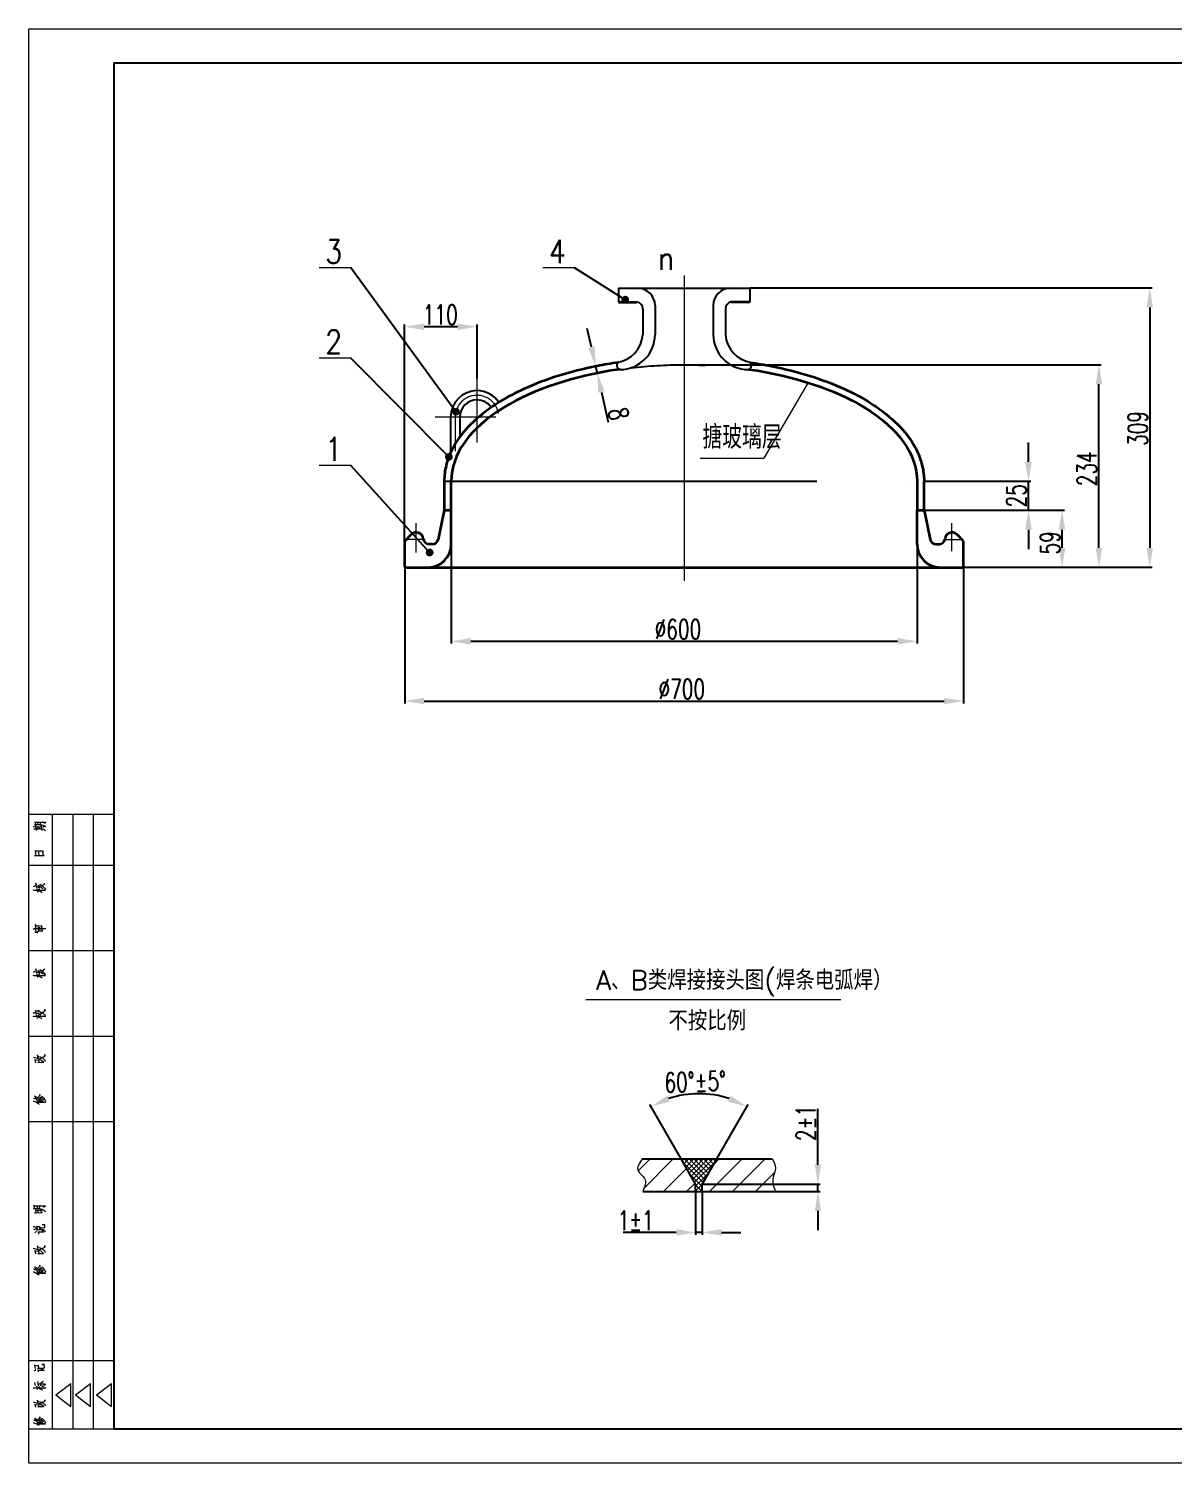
# Model space of a CAD drawing. Extents: x 11707 to 22622, y 3017 to 12806.
# Drawn here: x 11707 to 13182, y 10869 to 12717 of the extents above; entities that cross this region are included whole.
import ezdxf
from ezdxf.enums import TextEntityAlignment as Align

# ---------------------------------------------------------------- set-up
doc = ezdxf.new("R2010")
doc.units = 0
doc.header["$LTSCALE"] = 8
doc.linetypes.add('ACAD_ISO12W100', pattern=[21, 12, -3, 0, -3, 0, -3])
doc.linetypes.add('DASHDOT-S', pattern=[14, 10, -2, 0, -2])
for name, color, linetype, lineweight in [('cdr.dwg1', 4, 'Continuous', 35), ('cdr.dwg2', 2, 'Continuous', 13), ('cdr_dim', 7, 'Continuous', 13), ('cdr_dwg2', 2, 'Continuous', 9), ('cdr_dwg3', 1, 'DASHDOT-S', 13)]:
    doc.layers.add(name, color=color, linetype=linetype, lineweight=lineweight)
doc.layers.add('cdr.dwg4', color=3, linetype='ACAD_ISO12W100')
doc.layers.add('cdr_dwg1', color=4, linetype='Continuous')
doc.styles.add('HZ', font='txt', dxfattribs={"width": 0.5, "bigfont": 'hzfs'})
doc.styles.get("Standard").update_dxf_attribs({"font": 'txt', "width": 0.7, "bigfont": 'hztxt.shx'})
doc.dimstyles.new('ISO-25', dxfattribs={"dimtxt": 2.5, "dimasz": 2.5, "dimexe": 1.25, "dimexo": 0.625, "dimtad": 1, "dimtxsty": 'Standard', "dimcen": 2.5, "dimadec": 0, "dimazin": 0, "dimtfac": 1, "dimtmove": 0, "dimatfit": 3, "dimfxl": 1, "dimarcsym": 0})
doc.dimstyles.new('筒轴直径标注', dxfattribs={"dimtxt": 50, "dimasz": 40, "dimexe": 12.5, "dimexo": 0.625, "dimgap": 6.25, "dimtad": 1, "dimtxsty": 'HZ', "dimcen": 15, "dimadec": 0, "dimazin": 0, "dimtm": 1e-09, "dimtfac": 1, "dimtmove": 0, "dimatfit": 3, "dimfxl": 1, "dimarcsym": 0})
pattern_1 = [(45, (13252.524, 10820.488), (-14.8174, 14.8174), [])]

# ---------------------------------------------------------------- blocks, each defined once
blk = doc.blocks.new('*D340')
at = {"layer": 'cdr_dim', "color": 0, "lineweight": -2}
for p, q in [((12862.3, 12096.8), (13041.6, 12096.8)), ((13038.6, 12048.4), (13038.6, 12071.8)), ((12912, 12023.4), (13041.6, 12023.4))]:
    blk.add_line(p, q, dxfattribs=at)
at = {"layer": 'cdr_dim', "color": 0}
for points in [[(13034.4, 12071.8), (13042.7, 12071.8), (13038.6, 12096.8)], [(13034.4, 12048.4), (13042.7, 12048.4), (13038.6, 12023.4)]]:
    blk.add_solid(points, dxfattribs=at)
at = {"layer": 'Defpoints', "color": 0}
for p in [(12862.1, 12096.8), (13038.6, 12096.8), (12911.8, 12023.4)]:
    blk.add_point(p, dxfattribs=at)
at = {"layer": 'cdr_dim', "color": 0, "insert": (13023.1, 12055), "char_height": 25, "attachment_point": 5, "rotation": 90}
blk.add_mtext('59', dxfattribs=at)
blk = doc.blocks.new('*D451')
at = {"layer": 'cdr_dim', "color": 0, "lineweight": -2}
for p, q in [((12724.1, 11253.9), (12724.1, 11325.9)), ((12575.2, 11228.9), (12727.1, 11228.9)), ((12575.2, 11219.4), (12727.1, 11219.4)), ((12724.1, 11219.4), (12724.1, 11228.9)), ((12724.1, 11194.4), (12724.1, 11169.4))]:
    blk.add_line(p, q, dxfattribs=at)
at = {"layer": 'cdr_dim', "color": 0}
for points in [[(12719.9, 11253.9), (12728.2, 11253.9), (12724.1, 11228.9)], [(12719.9, 11194.4), (12728.2, 11194.4), (12724.1, 11219.4)]]:
    blk.add_solid(points, dxfattribs=at)
at = {"layer": 'Defpoints', "color": 0}
for p in [(12575, 11228.9), (12575, 11219.4), (12724.1, 11219.4)]:
    blk.add_point(p, dxfattribs=at)
at = {"layer": 'cdr_dim', "color": 0, "insert": (12708.6, 11307.6), "char_height": 25, "attachment_point": 5, "rotation": 90}
blk.add_mtext('2%%p1', dxfattribs=at)
blk = doc.blocks.new('*D452')
at = {"layer": 'cdr_dim', "color": 0, "lineweight": -2}
for p, q in [((12566.5, 11219.2), (12566.5, 11163.6)), ((12575, 11219.2), (12575, 11163.6)), ((12541.5, 11166.6), (12473.1, 11166.6)), ((12575, 11166.6), (12566.5, 11166.6)), ((12600, 11166.6), (12625, 11166.6))]:
    blk.add_line(p, q, dxfattribs=at)
at = {"layer": 'cdr_dim', "color": 0}
for points in [[(12541.5, 11170.8), (12541.5, 11162.5), (12566.5, 11166.6)], [(12600, 11170.8), (12600, 11162.5), (12575, 11166.6)]]:
    blk.add_solid(points, dxfattribs=at)
at = {"layer": 'Defpoints', "color": 0}
for p in [(12566.5, 11219.4), (12575, 11219.4), (12575, 11166.6)]:
    blk.add_point(p, dxfattribs=at)
at = {"layer": 'cdr_dim', "color": 0, "insert": (12489.3, 11182.1), "char_height": 25, "attachment_point": 5}
blk.add_mtext('1%%p1', dxfattribs=at)
blk = doc.blocks.new('*D453')
at = {"layer": 'cdr_dim', "color": 0, "lineweight": -2}
for p, q in [((12547.8, 11261.4), (12507.4, 11331.3)), ((12593.8, 11261.4), (12634.1, 11331.3))]:
    blk.add_line(p, q, dxfattribs=at)
blk.add_arc((12570.8, 11221.6), 123.7, 71.595, 108.405, dxfattribs=at)
at = {"layer": 'cdr_dim', "color": 0}
for points in [[(12533.4, 11335.2), (12530, 11342.8), (12508.9, 11328.7)], [(12611.5, 11342.8), (12608.1, 11335.2), (12632.6, 11328.7)]]:
    blk.add_solid(points, dxfattribs=at)
at = {"layer": 'Defpoints', "color": 0}
for p in [(12592.3, 11343.4), (12547.9, 11261.3), (12593.7, 11261.3), (12566.5, 11228.9), (12575, 11228.9)]:
    blk.add_point(p, dxfattribs=at)
at = {"layer": 'cdr_dim', "color": 0, "insert": (12566.1, 11360.8), "char_height": 25, "attachment_point": 5, "rotation": 1.9072}
blk.add_mtext('60%%d%%p5%%d', dxfattribs=at)
blk = doc.blocks.new('tuqa')
at = {"color": 4, "linetype": 'Continuous'}
for p, q in [((-25, 180), (0, 180)), ((-18, 0), (-18, 180)), ((0, 165), (-24.85, 165)), ((0, 140), (-24.85, 140)), ((0, 115), (-24.85, 115)), ((0, 90), (-24.85, 90)), ((0, 20), (-24.85, 20)), ((0, 0), (-25, 0))]:
    blk.add_line(p, q, dxfattribs=at)
at = {"color": 7, "linetype": 'Continuous'}
for p, q in [((-12, 0), (-12, 180)), ((-6, 0), (-6, 180))]:
    blk.add_line(p, q, dxfattribs=at)
at = {"color": 1, "linetype": 'Continuous'}
for p, q in [((-17.08, 10), (-12.71, 13.35)), ((-12.71, 6.65), (-12.71, 13.35)), ((-11.26, 10), (-6.89, 13.35)), ((-6.89, 6.65), (-6.89, 13.35)), ((-5.11, 10), (-0.75, 13.35)), ((-0.75, 6.65), (-0.75, 13.35)), ((-17.08, 10), (-12.71, 6.65)), ((-11.26, 10), (-6.89, 6.65)), ((-5.11, 10), (-0.75, 6.65))]:
    blk.add_line(p, q, dxfattribs=at)
at = {"color": 7, "linetype": 'Continuous'}
for points in [[(-23.7, 176.39), (-23.53, 176.44), (-23.53, 176.44), (-21.25, 176.36)], [(-23.3, 176.96), (-22.98, 177.03), (-22.98, 177.03), (-22.33, 177.03), (-22.33, 177.03), (-21.63, 177.01), (-21.63, 177.01), (-21.2, 176.96), (-21.2, 176.96), (-20.73, 176.83), (-20.73, 176.83), (-20.44, 176.69), (-20.44, 176.69), (-20, 176.41)], [(-22.95, 177.03), (-23.09, 177.78), (-23.09, 177.78), (-23.18, 177.7), (-23.18, 177.7), (-22.27, 177.7), (-22.27, 177.7), (-22.22, 177.7), (-22.22, 177.7), (-20.9, 177.73), (-20.9, 177.73), (-20.41, 177.7), (-20.41, 177.7), (-20.12, 177.68), (-20.12, 177.68), (-20.03, 177.65), (-20.03, 177.65), (-20.41, 177.28), (-20.41, 177.28), (-20.15, 177.63)], [(-22.74, 175.3), (-22.92, 176.76)], [(-22.22, 177.06), (-22.3, 177.48)], [(-21.46, 177.01), (-21.46, 177.06), (-21.46, 177.06), (-21.55, 177.45)], [(-21.08, 175.22), (-21.31, 176.76), (-21.31, 176.76), (-21.34, 176.69), (-21.34, 176.69), (-21.25, 176.59)], [(-20.99, 176.19), (-20.64, 176.46), (-20.64, 176.46), (-20.5, 176.46), (-20.5, 176.46), (-20.76, 176.36)], [(-23.53, 175.69), (-23.35, 175.74), (-23.35, 175.74), (-21.17, 175.74)], [(-22.25, 175.77), (-22.33, 176.21)], [(-21.75, 175.79), (-21.84, 176.19)], [(-20.9, 175.79), (-20.76, 175.77), (-20.76, 175.77), (-20.47, 175.57), (-20.47, 175.57), (-20.26, 175.4), (-20.26, 175.4), (-20.12, 175.22)], [(-23.27, 167.87), (-22.98, 167.92), (-22.98, 167.92), (-22.33, 167.94), (-22.33, 167.94), (-21.66, 167.97), (-21.66, 167.97), (-21.57, 167.97), (-21.57, 167.97), (-21.11, 167.97), (-21.11, 167.97), (-20.5, 167.97), (-20.5, 167.97), (-20.7, 167.97), (-20.7, 167.97), (-20.88, 168.93), (-20.88, 168.93), (-20.67, 169.13), (-20.67, 169.13), (-20.93, 169.18), (-20.93, 169.18), (-21.28, 169.18), (-21.28, 169.18), (-21.95, 169.21), (-21.95, 169.21), (-22.65, 169.23), (-22.65, 169.23), (-23.24, 169.23), (-23.24, 169.23), (-23.15, 169.26), (-23.15, 169.26), (-22.95, 167.94)], [(-21.9, 167.97), (-22.07, 168.93), (-22.07, 168.93), (-22.1, 168.83), (-22.1, 168.83), (-21.98, 168.61)], [(-22.65, 158.41), (-22.89, 159.8), (-22.89, 159.8), (-22.92, 159.7), (-22.92, 159.7), (-22.83, 159.5)], [(-20.99, 159.03), (-20.5, 159.53), (-20.5, 159.53), (-20.26, 159.63), (-20.26, 159.63), (-20.55, 159.48)], [(-23.65, 157.77), (-23.5, 157.87), (-23.5, 157.87), (-23.53, 157.84), (-23.53, 157.84), (-20.09, 157.84), (-20.09, 157.84), (-20.35, 157.82), (-20.35, 157.82), (-20.64, 157.84)], [(-23.59, 158.83), (-23.3, 159.01), (-23.3, 159.01), (-23.18, 159.03), (-23.18, 159.03), (-23.09, 159.01)], [(-22.68, 158.91), (-22.51, 158.88), (-22.51, 158.88), (-21.81, 158.46), (-21.81, 158.46), (-21.78, 158.41), (-21.78, 158.41), (-21.98, 159.18)], [(-22.62, 158.21), (-22.45, 157.25)], [(-22.42, 157.87), (-21.95, 157.64), (-21.95, 157.64), (-21.6, 157.47), (-21.6, 157.47), (-21.34, 157.32), (-21.34, 157.32), (-21.08, 157.12)], [(-22.36, 159.33), (-22.22, 159.3), (-22.22, 159.3), (-21.78, 159.01), (-21.78, 159.01), (-21.75, 158.98), (-21.75, 158.98), (-21.46, 158.76), (-21.46, 158.76), (-21.17, 158.51), (-21.17, 158.51), (-20.9, 158.24)], [(-22.22, 157.87), (-21.87, 158.19)], [(-21.78, 159.5), (-21.57, 159.43), (-21.57, 159.43), (-21.11, 159.13), (-21.11, 159.13), (-20.82, 158.83), (-20.82, 158.83), (-20.5, 158.51), (-20.5, 158.51), (-20.26, 158.24), (-20.26, 158.24), (-20.09, 158.02)], [(-22.86, 145.52), (-23.03, 147.75), (-23.03, 147.75), (-23.12, 147.7), (-23.12, 147.7), (-22.65, 147.4)], [(-21.2, 147.11), (-21.05, 147.21), (-21.05, 147.21), (-22.45, 147.36), (-22.45, 147.36), (-22.33, 147.4), (-22.33, 147.4), (-22.13, 145.84)], [(-22.39, 145.74), (-22.13, 145.79), (-22.13, 145.79), (-20.85, 145.89), (-20.85, 145.89), (-21.08, 145.87), (-21.08, 145.87), (-21.2, 147.11), (-21.2, 147.11), (-21.23, 146.96), (-21.23, 146.96), (-21.17, 146.69)], [(-23.68, 146.41), (-23.38, 146.56), (-23.38, 146.56), (-23.18, 146.61)], [(-23.18, 145.52), (-22.92, 145.52), (-22.92, 145.52), (-22.71, 145.47), (-22.71, 145.47), (-22.51, 145.42), (-22.51, 145.42), (-22.36, 145.37)], [(-22.77, 146.51), (-22.71, 146.56), (-22.71, 146.56), (-20.06, 146.54), (-20.06, 146.54), (-20.32, 146.49), (-20.32, 146.49), (-20.64, 146.54)], [(-21.66, 146.09), (-21.78, 146.98)], [(-22.65, 133.41), (-22.89, 134.8), (-22.89, 134.8), (-22.92, 134.7), (-22.92, 134.7), (-22.83, 134.5)], [(-21.78, 134.5), (-21.57, 134.43), (-21.57, 134.43), (-21.11, 134.13), (-21.11, 134.13), (-20.82, 133.83), (-20.82, 133.83), (-20.5, 133.51), (-20.5, 133.51), (-20.26, 133.24), (-20.26, 133.24), (-20.09, 133.02)], [(-20.99, 134.03), (-20.5, 134.53), (-20.5, 134.53), (-20.26, 134.63), (-20.26, 134.63), (-20.55, 134.48)], [(-23.65, 132.77), (-23.5, 132.87), (-23.5, 132.87), (-23.53, 132.84), (-23.53, 132.84), (-20.09, 132.84), (-20.09, 132.84), (-20.35, 132.82), (-20.35, 132.82), (-20.64, 132.84)], [(-23.59, 133.83), (-23.3, 134.01), (-23.3, 134.01), (-23.18, 134.03), (-23.18, 134.03), (-23.09, 134.01)], [(-22.68, 133.91), (-22.51, 133.88), (-22.51, 133.88), (-21.81, 133.46), (-21.81, 133.46), (-21.78, 133.41), (-21.78, 133.41), (-21.98, 134.18)], [(-22.62, 133.21), (-22.45, 132.25)], [(-22.42, 132.87), (-21.95, 132.64), (-21.95, 132.64), (-21.6, 132.47), (-21.6, 132.47), (-21.34, 132.32), (-21.34, 132.32), (-21.08, 132.12)], [(-22.36, 134.33), (-22.22, 134.3), (-22.22, 134.3), (-21.78, 134.01), (-21.78, 134.01), (-21.75, 133.98), (-21.75, 133.98), (-21.46, 133.76), (-21.46, 133.76), (-21.17, 133.51), (-21.17, 133.51), (-20.9, 133.24)], [(-22.22, 132.87), (-21.87, 133.19)], [(-23.65, 121.81), (-23.38, 121.96), (-23.38, 121.96), (-23.21, 122.01), (-23.21, 122.01), (-23.03, 122.01)], [(-22.71, 121.44), (-22.92, 122.7), (-22.92, 122.7), (-22.95, 122.6), (-22.95, 122.6), (-22.89, 122.48)], [(-22.51, 122.23), (-22.19, 122.53), (-22.19, 122.53), (-22.04, 122.6), (-22.04, 122.6), (-21.87, 122.7)], [(-22.07, 122.21), (-21.84, 122.23), (-21.84, 122.23), (-21.43, 122.08), (-21.43, 122.08), (-21.11, 121.93), (-21.11, 121.93), (-20.85, 121.76), (-20.85, 121.76), (-20.64, 121.61), (-20.64, 121.61), (-20.44, 121.46), (-20.44, 121.46), (-20.26, 121.29), (-20.26, 121.29), (-20.09, 121.07)], [(-21.66, 121.54), (-21.6, 121.61), (-21.6, 121.61), (-20.26, 122.48), (-20.26, 122.48), (-20.23, 122.95), (-20.23, 122.95), (-20.32, 122.5), (-20.32, 122.5), (-20.44, 122.38)], [(-23.65, 120.79), (-23.47, 120.92), (-23.47, 120.92), (-23.53, 120.87), (-23.53, 120.87), (-20.09, 120.87), (-20.09, 120.87), (-20.29, 120.82), (-20.29, 120.82), (-20.58, 120.87)], [(-22.68, 121.21), (-22.48, 120.27)], [(-22.51, 121.76), (-22.27, 121.74), (-22.27, 121.74), (-21.87, 121.49), (-21.87, 121.49), (-21.57, 121.31), (-21.57, 121.31), (-21.46, 121.21)], [(-22.48, 120.87), (-22.07, 120.72), (-22.07, 120.72), (-21.72, 120.55), (-21.72, 120.55), (-21.4, 120.37), (-21.4, 120.37), (-21.11, 120.17)], [(-22.33, 120.89), (-21.95, 121.24)], [(-22.25, 108.49), (-22.42, 109.6), (-22.42, 109.6), (-22.45, 109.48), (-22.45, 109.48), (-22.39, 109.28)], [(-21.87, 108.36), (-21.84, 108.44), (-21.84, 108.44), (-20.26, 109.21), (-20.26, 109.21), (-20.23, 109.68), (-20.23, 109.68), (-20.32, 109.23), (-20.32, 109.23), (-20.5, 109.11)], [(-23.62, 108.88), (-23.27, 108.83), (-23.27, 108.83), (-22.8, 108.68), (-22.8, 108.68), (-22.3, 108.49), (-22.3, 108.49), (-21.98, 108.34), (-21.98, 108.34), (-21.75, 108.24), (-21.75, 108.24), (-21.55, 108.14)], [(-22.95, 107.25), (-23.09, 108.24), (-23.09, 108.24), (-23.18, 108.14), (-23.18, 108.14), (-22.16, 108.02), (-22.16, 108.02), (-22.16, 108.14), (-22.16, 108.14), (-22.04, 107.4), (-22.04, 107.4), (-22.3, 107.35), (-22.3, 107.35), (-21.98, 107.4), (-21.98, 107.4), (-20.67, 107.37)], [(-22.3, 109.11), (-22.13, 109.11), (-22.13, 109.11), (-21.66, 109.01), (-21.66, 109.01), (-21.4, 108.91), (-21.4, 108.91), (-21.17, 108.81), (-21.17, 108.81), (-20.96, 108.68), (-20.96, 108.68), (-20.76, 108.54), (-20.76, 108.54), (-20.55, 108.36), (-20.55, 108.36), (-20.41, 108.16), (-20.41, 108.16), (-20.26, 107.97), (-20.26, 107.97), (-20.2, 107.82), (-20.2, 107.82), (-20.15, 107.67)], [(-20.55, 107.3), (-21.34, 108.07)], [(-23.62, 96.93), (-23.18, 96.76), (-23.18, 96.76), (-22.83, 96.61), (-22.83, 96.61), (-22.57, 96.44), (-22.57, 96.44), (-22.51, 96.41), (-22.51, 96.41), (-22.3, 96.29)], [(-23.06, 96.71), (-23.03, 96.81), (-23.03, 96.81), (-23.15, 97.55), (-23.15, 97.55), (-23.21, 97.5), (-23.21, 97.5), (-22.8, 97.26), (-22.8, 97.26), (-22.45, 97.03), (-22.45, 97.03), (-22.22, 96.83), (-22.22, 96.83), (-22.01, 96.61), (-22.01, 96.61), (-21.81, 96.39), (-21.81, 96.39), (-21.69, 96.24)], [(-22.77, 96.61), (-22.74, 96.71), (-22.74, 96.71), (-21.69, 97.68), (-21.69, 97.68), (-21.72, 98), (-21.72, 98), (-21.72, 97.68), (-21.72, 97.68), (-21.84, 97.55)], [(-21.98, 97.03), (-21.9, 97.01), (-21.9, 97.01), (-21.87, 96.98), (-21.87, 96.98), (-21.63, 96.74), (-21.63, 96.74), (-21.43, 96.54), (-21.43, 96.54), (-21.28, 96.36)], [(-21.63, 97.23), (-21.52, 97.18), (-21.52, 97.18), (-21.46, 97.16), (-21.46, 97.16), (-21.17, 96.88), (-21.17, 96.88), (-21.14, 96.83), (-21.14, 96.83), (-20.99, 96.69), (-20.99, 96.69), (-20.85, 96.49), (-20.85, 96.49), (-20.7, 96.29)], [(-21.28, 97.45), (-21.08, 97.38), (-21.08, 97.38), (-20.79, 97.11), (-20.79, 97.11), (-20.55, 96.86), (-20.55, 96.86), (-20.41, 96.61), (-20.41, 96.61), (-20.23, 96.36), (-20.23, 96.36), (-20.12, 96.14), (-20.12, 96.14), (-20.06, 95.97)], [(-23.68, 96.04), (-23.5, 96.02), (-23.5, 96.02), (-23.03, 95.79), (-23.03, 95.79), (-22.98, 95.79), (-22.98, 95.79), (-22.62, 95.59), (-22.62, 95.59), (-22.33, 95.42), (-22.33, 95.42), (-22.1, 95.25), (-22.1, 95.25), (-21.9, 95.1)], [(-22.68, 95.69), (-20.12, 95.69), (-20.12, 95.69), (-20.35, 95.64), (-20.35, 95.64), (-20.79, 95.69)], [(-22.6, 96.07), (-20.9, 96.07), (-20.9, 96.07), (-21.11, 96.04), (-21.11, 96.04), (-21.25, 96.07)], [(-23.59, 64.51), (-23.27, 64.59), (-23.27, 64.59), (-22.6, 64.59), (-22.6, 64.59), (-22.04, 64.56), (-22.04, 64.56), (-21.6, 64.49), (-21.6, 64.49), (-21.2, 64.36), (-21.2, 64.36), (-20.76, 64.16), (-20.76, 64.16), (-20.44, 63.97), (-20.44, 63.97), (-20.2, 63.74), (-20.2, 63.74), (-20.15, 63.67)], [(-23.27, 64.61), (-23.3, 64.63), (-23.3, 64.63), (-23.38, 65.55), (-23.38, 65.55), (-23.5, 65.4), (-23.5, 65.4), (-23.3, 65.4), (-23.3, 65.4), (-21.14, 65.38), (-21.14, 65.38), (-20.73, 65.38), (-20.73, 65.38), (-20.44, 65.38), (-20.44, 65.38), (-20.12, 65.33), (-20.12, 65.33), (-20.64, 64.91)], [(-23.27, 63.3), (-22.95, 63.37), (-22.95, 63.37), (-21.02, 63.4), (-21.02, 63.4), (-21.25, 63.35), (-21.25, 63.35), (-21.28, 63.4), (-21.28, 63.4), (-21.37, 63.82), (-21.37, 63.82), (-21.11, 63.97), (-21.11, 63.97), (-21.23, 63.99), (-21.23, 63.99), (-22.19, 64.02), (-22.19, 64.02), (-23.15, 64.02), (-23.15, 64.02), (-23.03, 64.06), (-23.03, 64.06), (-23, 63.97), (-23, 63.97), (-22.95, 63.4)], [(-22.42, 64.61), (-22.42, 64.66), (-22.42, 64.66), (-22.54, 65.21), (-22.54, 65.21), (-22.57, 65.13), (-22.57, 65.13), (-22.54, 65.06)], [(-22.16, 63.42), (-22.25, 63.79), (-22.25, 63.79), (-22.25, 63.77)], [(-21.69, 64.56), (-21.72, 64.61), (-21.72, 64.61), (-21.81, 65.18), (-21.81, 65.18), (-21.84, 65.08), (-21.84, 65.08), (-21.75, 64.98)], [(-23.65, 59.28), (-23.47, 59.3), (-23.47, 59.3), (-22.57, 58.98)], [(-22.68, 58.34), (-22.51, 58.39), (-22.51, 58.39), (-21.57, 58.41), (-21.57, 58.41), (-21.75, 58.36), (-21.75, 58.36), (-21.87, 59.33), (-21.87, 59.33), (-21.87, 59.26), (-21.87, 59.26), (-22.68, 59.33), (-22.68, 59.33), (-22.65, 59.38), (-22.65, 59.38), (-22.51, 58.41)], [(-21.72, 58.98), (-21.52, 59.01), (-21.52, 59.01), (-20.64, 58.98), (-20.64, 58.98), (-20.41, 59.01), (-20.41, 59.01), (-20.29, 59.08), (-20.29, 59.08), (-20.26, 59.18), (-20.26, 59.18), (-20.26, 59.85), (-20.26, 59.85), (-21.08, 59.8)], [(-23.44, 58.36), (-23.38, 58.41), (-23.38, 58.41), (-23.03, 58.66), (-23.03, 58.66), (-22.8, 58.68)], [(-23.24, 57.45), (-22.95, 57.77), (-22.95, 57.77), (-22.8, 57.84), (-22.8, 57.84), (-22.98, 57.74)], [(-22.04, 57.1), (-22.01, 57.2), (-22.01, 57.2), (-22.16, 57.87), (-22.16, 57.87), (-22.22, 57.77), (-22.22, 57.77), (-20.47, 57.74), (-20.47, 57.74), (-20.47, 57.72), (-20.47, 57.72), (-21.28, 58.29)], [(-21.69, 58.66), (-21.43, 58.64), (-21.43, 58.64), (-21.08, 58.56), (-21.08, 58.56), (-20.7, 58.39), (-20.7, 58.39), (-20.5, 58.24), (-20.5, 58.24), (-20.23, 58.02), (-20.23, 58.02), (-20.06, 57.82)], [(-23.62, 52.93), (-23.27, 52.88), (-23.27, 52.88), (-22.8, 52.73), (-22.8, 52.73), (-22.3, 52.54), (-22.3, 52.54), (-21.98, 52.39), (-21.98, 52.39), (-21.75, 52.29), (-21.75, 52.29), (-21.55, 52.19)], [(-22.95, 51.3), (-23.09, 52.29), (-23.09, 52.29), (-23.18, 52.19), (-23.18, 52.19), (-22.16, 52.07), (-22.16, 52.07), (-22.16, 52.19), (-22.16, 52.19), (-22.04, 51.45), (-22.04, 51.45), (-22.3, 51.4), (-22.3, 51.4), (-21.98, 51.45), (-21.98, 51.45), (-20.67, 51.42)], [(-22.25, 52.54), (-22.42, 53.65), (-22.42, 53.65), (-22.45, 53.53), (-22.45, 53.53), (-22.39, 53.33)], [(-22.3, 53.16), (-22.13, 53.16), (-22.13, 53.16), (-21.66, 53.06), (-21.66, 53.06), (-21.4, 52.96), (-21.4, 52.96), (-21.17, 52.86), (-21.17, 52.86), (-20.96, 52.73), (-20.96, 52.73), (-20.76, 52.59), (-20.76, 52.59), (-20.55, 52.41), (-20.55, 52.41), (-20.41, 52.21), (-20.41, 52.21), (-20.26, 52.02), (-20.26, 52.02), (-20.2, 51.87), (-20.2, 51.87), (-20.15, 51.72)], [(-21.87, 52.41), (-21.84, 52.49), (-21.84, 52.49), (-20.26, 53.26), (-20.26, 53.26), (-20.23, 53.73), (-20.23, 53.73), (-20.32, 53.28), (-20.32, 53.28), (-20.5, 53.16)], [(-20.55, 51.35), (-21.34, 52.12)], [(-23.62, 46.93), (-23.18, 46.76), (-23.18, 46.76), (-22.83, 46.61), (-22.83, 46.61), (-22.57, 46.44), (-22.57, 46.44), (-22.51, 46.41), (-22.51, 46.41), (-22.3, 46.29)], [(-23.06, 46.71), (-23.03, 46.81), (-23.03, 46.81), (-23.15, 47.55), (-23.15, 47.55), (-23.21, 47.5), (-23.21, 47.5), (-22.8, 47.26), (-22.8, 47.26), (-22.45, 47.03), (-22.45, 47.03), (-22.22, 46.83), (-22.22, 46.83), (-22.01, 46.61), (-22.01, 46.61), (-21.81, 46.39), (-21.81, 46.39), (-21.69, 46.24)], [(-22.77, 46.61), (-22.74, 46.71), (-22.74, 46.71), (-21.69, 47.68), (-21.69, 47.68), (-21.72, 48), (-21.72, 48), (-21.72, 47.68), (-21.72, 47.68), (-21.84, 47.55)], [(-21.98, 47.03), (-21.9, 47.01), (-21.9, 47.01), (-21.87, 46.98), (-21.87, 46.98), (-21.63, 46.74), (-21.63, 46.74), (-21.43, 46.54), (-21.43, 46.54), (-21.28, 46.36)], [(-21.63, 47.23), (-21.52, 47.18), (-21.52, 47.18), (-21.46, 47.16), (-21.46, 47.16), (-21.17, 46.88), (-21.17, 46.88), (-21.14, 46.83), (-21.14, 46.83), (-20.99, 46.69), (-20.99, 46.69), (-20.85, 46.49), (-20.85, 46.49), (-20.7, 46.29)], [(-21.28, 47.45), (-21.08, 47.38), (-21.08, 47.38), (-20.79, 47.11), (-20.79, 47.11), (-20.55, 46.86), (-20.55, 46.86), (-20.41, 46.61), (-20.41, 46.61), (-20.23, 46.36), (-20.23, 46.36), (-20.12, 46.14), (-20.12, 46.14), (-20.06, 45.97)], [(-23.68, 46.04), (-23.5, 46.02), (-23.5, 46.02), (-23.03, 45.79), (-23.03, 45.79), (-22.98, 45.79), (-22.98, 45.79), (-22.62, 45.59), (-22.62, 45.59), (-22.33, 45.42), (-22.33, 45.42), (-22.1, 45.25), (-22.1, 45.25), (-21.9, 45.1)], [(-22.68, 45.69), (-20.12, 45.69), (-20.12, 45.69), (-20.35, 45.64), (-20.35, 45.64), (-20.79, 45.69)], [(-22.6, 46.07), (-20.9, 46.07), (-20.9, 46.07), (-21.11, 46.04), (-21.11, 46.04), (-21.25, 46.07)], [(-23.38, 17.04), (-23.15, 17.29), (-23.15, 17.29), (-23.03, 17.36), (-23.03, 17.36), (-22.89, 17.36), (-22.89, 17.36), (-23.09, 17.34)], [(-23.03, 17.77), (-23.18, 18.76), (-23.18, 18.76), (-23.27, 18.7), (-23.27, 18.7), (-22.22, 18.57), (-22.22, 18.57), (-22.22, 18.7), (-22.22, 18.7), (-22.13, 17.86)], [(-22.45, 17.81), (-22.01, 17.86), (-22.01, 17.86), (-21.02, 17.86), (-21.02, 17.86), (-20.7, 17.88), (-20.7, 17.88), (-20.55, 17.92), (-20.55, 17.92), (-20.47, 17.99), (-20.47, 17.99), (-20.41, 18.09), (-20.41, 18.09), (-20.38, 18.27), (-20.38, 18.27), (-20.35, 18.46), (-20.35, 18.46), (-20.44, 19), (-20.44, 19), (-21.2, 18.96), (-21.2, 18.96), (-20.44, 18.96)], [(-22.13, 16.8), (-22.27, 17.36), (-22.27, 17.36), (-22.36, 17.27), (-22.36, 17.27), (-20.67, 17.23), (-20.67, 17.23), (-20.5, 17.14), (-20.5, 17.14), (-21.31, 17.66)], [(-23, 12.78), (-23.18, 13.65)], [(-22.13, 12.59), (-22.33, 13.99)], [(-22.13, 13.15), (-21.95, 13.22), (-21.95, 13.22), (-20.5, 13.22), (-20.5, 13.22), (-20.17, 13.19), (-20.17, 13.19), (-20.06, 13.17), (-20.06, 13.17), (-20.52, 12.76), (-20.52, 12.76), (-20.12, 13.17)], [(-21.66, 12.87), (-21.55, 12.85), (-21.55, 12.85), (-20.67, 12.4)], [(-21.55, 13.5), (-20.96, 13.88), (-20.96, 13.88), (-20.73, 13.95), (-20.73, 13.95), (-21.11, 13.8)], [(-23.65, 12.12), (-20.58, 12.09), (-20.58, 12.09), (-20.03, 12.05), (-20.03, 12.05), (-20.32, 12.03), (-20.32, 12.03), (-20.64, 12.07)], [(-22.39, 11.62), (-22.57, 12.55)], [(-22.25, 7.56), (-22.42, 8.53), (-22.42, 8.53), (-22.45, 8.42), (-22.45, 8.42), (-22.39, 8.25)], [(-22.36, 12.12), (-22.01, 12.01), (-22.01, 12.01), (-21.6, 11.83), (-21.6, 11.83), (-21.23, 11.64), (-21.23, 11.64), (-20.93, 11.47)], [(-22.07, 12.16), (-21.69, 12.48)], [(-21.87, 7.45), (-21.84, 7.52), (-21.84, 7.52), (-20.26, 8.19), (-20.26, 8.19), (-20.23, 8.6), (-20.23, 8.6), (-20.32, 8.21), (-20.32, 8.21), (-20.5, 8.1)], [(-23.62, 7.91), (-23.27, 7.86), (-23.27, 7.86), (-22.8, 7.73), (-22.8, 7.73), (-22.3, 7.56), (-22.3, 7.56), (-21.98, 7.43), (-21.98, 7.43), (-21.75, 7.35), (-21.75, 7.35), (-21.55, 7.26)], [(-22.95, 6.48), (-23.09, 7.35), (-23.09, 7.35), (-23.18, 7.26), (-23.18, 7.26), (-22.16, 7.15), (-22.16, 7.15), (-22.16, 7.26), (-22.16, 7.26), (-22.04, 6.61), (-22.04, 6.61), (-22.3, 6.57), (-22.3, 6.57), (-21.98, 6.61), (-21.98, 6.61), (-20.67, 6.59)], [(-22.3, 8.1), (-22.13, 8.1), (-22.13, 8.1), (-21.66, 8.01), (-21.66, 8.01), (-21.4, 7.93), (-21.4, 7.93), (-21.17, 7.84), (-21.17, 7.84), (-20.96, 7.73), (-20.96, 7.73), (-20.76, 7.6), (-20.76, 7.6), (-20.55, 7.45), (-20.55, 7.45), (-20.41, 7.28), (-20.41, 7.28), (-20.26, 7.11), (-20.26, 7.11), (-20.2, 6.98), (-20.2, 6.98), (-20.15, 6.85)], [(-20.55, 6.53), (-21.34, 7.19)], [(-23.68, 1.91), (-23.5, 1.88), (-23.5, 1.88), (-23.03, 1.69), (-23.03, 1.69), (-22.98, 1.69), (-22.98, 1.69), (-22.62, 1.52), (-22.62, 1.52), (-22.33, 1.37), (-22.33, 1.37), (-22.1, 1.22), (-22.1, 1.22), (-21.9, 1.09)], [(-23.62, 2.68), (-23.18, 2.53), (-23.18, 2.53), (-22.83, 2.4), (-22.83, 2.4), (-22.57, 2.25), (-22.57, 2.25), (-22.51, 2.23), (-22.51, 2.23), (-22.3, 2.12)], [(-23.06, 2.49), (-23.03, 2.58), (-23.03, 2.58), (-23.15, 3.22), (-23.15, 3.22), (-23.21, 3.18), (-23.21, 3.18), (-22.8, 2.96), (-22.8, 2.96), (-22.45, 2.77), (-22.45, 2.77), (-22.22, 2.6), (-22.22, 2.6), (-22.01, 2.4), (-22.01, 2.4), (-21.81, 2.21), (-21.81, 2.21), (-21.69, 2.08)], [(-22.77, 2.4), (-22.74, 2.49), (-22.74, 2.49), (-21.69, 3.33), (-21.69, 3.33), (-21.72, 3.61), (-21.72, 3.61), (-21.72, 3.33), (-21.72, 3.33), (-21.84, 3.22)], [(-22.68, 1.6), (-20.12, 1.6), (-20.12, 1.6), (-20.35, 1.56), (-20.35, 1.56), (-20.79, 1.6)], [(-22.6, 1.93), (-20.9, 1.93), (-20.9, 1.93), (-21.11, 1.91), (-21.11, 1.91), (-21.25, 1.93)], [(-21.98, 2.77), (-21.9, 2.75), (-21.9, 2.75), (-21.87, 2.73), (-21.87, 2.73), (-21.63, 2.51), (-21.63, 2.51), (-21.43, 2.34), (-21.43, 2.34), (-21.28, 2.19)], [(-21.63, 2.94), (-21.52, 2.9), (-21.52, 2.9), (-21.46, 2.88), (-21.46, 2.88), (-21.17, 2.64), (-21.17, 2.64), (-21.14, 2.6), (-21.14, 2.6), (-20.99, 2.47), (-20.99, 2.47), (-20.85, 2.29), (-20.85, 2.29), (-20.7, 2.12)], [(-21.28, 3.14), (-21.08, 3.07), (-21.08, 3.07), (-20.79, 2.83), (-20.79, 2.83), (-20.55, 2.62), (-20.55, 2.62), (-20.41, 2.4), (-20.41, 2.4), (-20.23, 2.19), (-20.23, 2.19), (-20.12, 1.99), (-20.12, 1.99), (-20.06, 1.84)]]:
    blk.add_lwpolyline(points, dxfattribs=at)
blk = doc.blocks.new('*D341')
at = {"layer": 'cdr_dim', "color": 0, "lineweight": -2}
for p, q in [((12995.3, 12159.3), (12995.3, 12184.3)), ((12861, 12134.3), (12998.3, 12134.3)), ((12995.3, 12096.8), (12995.3, 12134.3)), ((12861.6, 12096.8), (12998.3, 12096.8)), ((12995.3, 12071.8), (12995.3, 12046.8))]:
    blk.add_line(p, q, dxfattribs=at)
at = {"layer": 'cdr_dim', "color": 0}
for points in [[(12991.1, 12159.3), (12999.4, 12159.3), (12995.3, 12134.3)], [(12991.1, 12071.8), (12999.4, 12071.8), (12995.3, 12096.8)]]:
    blk.add_solid(points, dxfattribs=at)
at = {"layer": 'Defpoints', "color": 0}
for p in [(12860.8, 12134.3), (12995.3, 12134.3), (12861.4, 12096.8)]:
    blk.add_point(p, dxfattribs=at)
at = {"layer": 'cdr_dim', "color": 0, "insert": (12979.8, 12115.6), "char_height": 25, "attachment_point": 5, "rotation": 90}
blk.add_mtext('25', dxfattribs=at)
blk = doc.blocks.new('*D454')
at = {"layer": 'cdr_dim', "color": 0, "lineweight": -2}
for p, q in [((12636.7, 12383.2), (13154.6, 12383.2)), ((13151.6, 12358.2), (13151.6, 12048.4)), ((12897, 12023.4), (13154.6, 12023.4))]:
    blk.add_line(p, q, dxfattribs=at)
at = {"layer": 'cdr_dim', "color": 0}
for points in [[(13147.4, 12358.2), (13155.7, 12358.2), (13151.6, 12383.2)], [(13147.4, 12048.4), (13155.7, 12048.4), (13151.6, 12023.4)]]:
    blk.add_solid(points, dxfattribs=at)
at = {"layer": 'Defpoints', "color": 0}
for p in [(12636.5, 12383.2), (12896.8, 12023.4), (13151.6, 12023.4)]:
    blk.add_point(p, dxfattribs=at)
at = {"layer": 'cdr_dim', "color": 0, "insert": (13136.1, 12202.2), "char_height": 25, "attachment_point": 5, "rotation": 90}
blk.add_mtext('309', dxfattribs=at)
blk = doc.blocks.new('*D455')
at = {"layer": 'cdr_dim', "color": 0, "lineweight": -2}
for p, q in [((12552, 12284.3), (13089.1, 12284.3)), ((13086.1, 12048.4), (13086.1, 12259.3)), ((12912, 12023.4), (13089.1, 12023.4))]:
    blk.add_line(p, q, dxfattribs=at)
at = {"layer": 'cdr_dim', "color": 0}
for points in [[(13081.9, 12259.3), (13090.3, 12259.3), (13086.1, 12284.3)], [(13081.9, 12048.4), (13090.3, 12048.4), (13086.1, 12023.4)]]:
    blk.add_solid(points, dxfattribs=at)
at = {"layer": 'Defpoints', "color": 0}
for p in [(12551.8, 12284.3), (13086.1, 12284.3), (12911.8, 12023.4)]:
    blk.add_point(p, dxfattribs=at)
at = {"layer": 'cdr_dim', "color": 0, "insert": (13070.6, 12150.3), "char_height": 25, "attachment_point": 5, "rotation": 90}
blk.add_mtext('234', dxfattribs=at)
blk = doc.blocks.new('*D456')
at = {"layer": 'cdr_dim', "color": 0, "lineweight": -2}
for p, q in [((12191.8, 12023.2), (12191.8, 11848.1)), ((12911.8, 12023.2), (12911.8, 11848.1)), ((12216.8, 11851.1), (12886.8, 11851.1))]:
    blk.add_line(p, q, dxfattribs=at)
at = {"layer": 'cdr_dim', "color": 0}
for points in [[(12216.8, 11855.3), (12216.8, 11847), (12191.8, 11851.1)], [(12886.8, 11855.3), (12886.8, 11847), (12911.8, 11851.1)]]:
    blk.add_solid(points, dxfattribs=at)
at = {"layer": 'Defpoints', "color": 0}
for p in [(12191.8, 12023.4), (12911.8, 12023.4), (12911.8, 11851.1)]:
    blk.add_point(p, dxfattribs=at)
at = {"layer": 'cdr_dim', "color": 0, "insert": (12548.7, 11866.6), "char_height": 25, "attachment_point": 5}
blk.add_mtext('%%c700', dxfattribs=at)
blk = doc.blocks.new('*D457')
at = {"layer": 'cdr_dim', "color": 0, "lineweight": -2}
for p, q in [((12251.8, 12053.2), (12251.8, 11925.1)), ((12851.8, 12053.2), (12851.8, 11925.1)), ((12276.8, 11928.1), (12826.8, 11928.1))]:
    blk.add_line(p, q, dxfattribs=at)
at = {"layer": 'cdr_dim', "color": 0}
for points in [[(12276.8, 11932.2), (12276.8, 11923.9), (12251.8, 11928.1)], [(12826.8, 11932.2), (12826.8, 11923.9), (12851.8, 11928.1)]]:
    blk.add_solid(points, dxfattribs=at)
at = {"layer": 'Defpoints', "color": 0}
for p in [(12251.8, 12053.4), (12851.8, 12053.4), (12851.8, 11928.1)]:
    blk.add_point(p, dxfattribs=at)
at = {"layer": 'cdr_dim', "color": 0, "insert": (12543.8, 11943.6), "char_height": 25, "attachment_point": 5}
blk.add_mtext('%%c600', dxfattribs=at)
blk = doc.blocks.new('*D342')
at = {"layer": 'cdr_dim', "color": 0, "lineweight": -2}
for p, q in [((12432.4, 12306.8), (12426.9, 12331.2)), ((12427.5, 12280.1), (12440.7, 12283)), ((12429.5, 12271.3), (12442.7, 12274.2)), ((12437.8, 12282.4), (12439.8, 12273.6)), ((12445.2, 12249.2), (12453.9, 12210.4))]:
    blk.add_line(p, q, dxfattribs=at)
at = {"layer": 'cdr_dim', "color": 0}
for points in [[(12436.4, 12307.7), (12428.3, 12305.9), (12437.8, 12282.4)], [(12449.3, 12250.1), (12441.2, 12248.3), (12439.8, 12273.6)]]:
    blk.add_solid(points, dxfattribs=at)
at = {"layer": 'Defpoints', "color": 0}
for p in [(12427.3, 12280), (12429.3, 12271.2), (12439.8, 12273.6)]:
    blk.add_point(p, dxfattribs=at)
at = {"layer": 'cdr_dim', "color": 0, "insert": (12467.4, 12221), "char_height": 25, "attachment_point": 5, "rotation": 282.6084}
blk.add_mtext('8', dxfattribs=at)
blk = doc.blocks.new('*D343')
at = {"layer": 'cdr_dim', "color": 0, "lineweight": -2}
for p, q in [((12191.7, 12057.3), (12191.7, 12336.3)), ((12260, 12333.3), (12216.7, 12333.3)), ((12285, 12266.7), (12285, 12336.3))]:
    blk.add_line(p, q, dxfattribs=at)
at = {"layer": 'cdr_dim', "color": 0}
for points in [[(12216.7, 12337.4), (12216.7, 12329.1), (12191.7, 12333.3)], [(12260, 12337.4), (12260, 12329.1), (12285, 12333.3)]]:
    blk.add_solid(points, dxfattribs=at)
at = {"layer": 'Defpoints', "color": 0}
for p in [(12191.7, 12333.3), (12285, 12266.5), (12191.7, 12057.1)]:
    blk.add_point(p, dxfattribs=at)
at = {"layer": 'cdr_dim', "color": 0, "insert": (12237.7, 12348.8), "char_height": 25, "attachment_point": 5}
blk.add_mtext('110', dxfattribs=at)

msp = doc.modelspace()

# ---------------------------------------------------------------- hatches: boundary and pattern name
at = {"layer": 'cdr_dim'}
h = msp.add_hatch(dxfattribs=at)
h.set_pattern_fill('ANSI31', color=256, scale=6.6, style=0)
h.set_pattern_definition(pattern_1)
edge = h.paths.add_edge_path()
edge.add_line((12547.86, 11261.257), (12497.699, 11261.257))
edge.add_spline(control_points=[(12497.699, 11261.257), (12497.205, 11264.935), (12481.677, 11248.077), (12506.597, 11241.326), (12501.379, 11227.192), (12498.52, 11219.448)], knot_values=[0, 0, 0, 0, 25.30266559, 63.92149478, 110.71513867, 110.71513867, 110.71513867, 110.71513867], degree=3, periodic=0)
edge.add_line((12498.52, 11219.448), (12566.543, 11219.448))
edge.add_line((12566.543, 11219.448), (12566.543, 11228.897))
edge.add_line((12566.543, 11228.897), (12547.86, 11261.257))
h = msp.add_hatch(dxfattribs=at)
h.set_pattern_fill('ANSI37', color=256, scale=35.2, angle=90, style=0)
h.set_pattern_definition([(135, (24343.5715, 3389.8244), (-3.1112698, -3.1112698), []), (225, (24343.5715, 3389.8244), (3.1112698, -3.1112698), [])])
h.paths.add_polyline_path([(12593.674, 11261.257), (12547.86, 11261.257), (12566.543, 11228.897), (12566.543, 11219.448), (12574.991, 11219.448), (12574.991, 11228.897)])
h = msp.add_hatch(dxfattribs=at)
h.set_pattern_fill('ANSI31', color=256, scale=6.6, style=0)
h.set_pattern_definition(pattern_1)
edge = h.paths.add_edge_path()
edge.add_spline(control_points=[(12669.167, 11219.448), (12667.166, 11225.582), (12663.873, 11235.675), (12671.582, 11249.646), (12667.28, 11257.312), (12665.065, 11261.257)], knot_values=[0, 0, 0, 0, 16.84289404, 27.7142248, 39.24472652, 39.24472652, 39.24472652, 39.24472652], degree=3, periodic=0)
edge.add_line((12665.065, 11261.257), (12593.674, 11261.257))
edge.add_line((12593.674, 11261.257), (12574.991, 11228.897))
edge.add_line((12574.991, 11228.897), (12574.991, 11219.448))
edge.add_line((12574.991, 11219.448), (12669.167, 11219.448))

# ---------------------------------------------------------------- linework, layer by layer
at = {"layer": 'cdr.dwg1'}
for p, q in [((12467.024, 12365.154), (12491.024, 12365.154)), ((12612.525, 12365.156), (12636.524, 12365.156)), ((12242.8, 12134.325), (12242.8, 12096.825)), ((12251.8, 12096.825), (12251.8, 12134.325)), ((12851.8, 12134.325), (12851.8, 12096.825)), ((12860.8, 12096.825), (12860.8, 12134.325)), ((12242.814, 12096.825), (12235.051, 12059.331)), ((12242.8, 12096.825), (12251.8, 12096.825)), ((12251.8, 12053.351), (12251.8, 12096.825)), ((12851.8, 12096.825), (12860.8, 12096.825)), ((12851.8, 12053.351), (12851.8, 12096.825)), ((12860.814, 12096.825), (12868.576, 12059.331)), ((12191.77, 12057.081), (12200.75, 12066.061)), ((12191.77, 12024.851), (12191.77, 12057.081)), ((12227.707, 12053.351), (12222.889, 12053.351)), ((12875.92, 12053.351), (12880.712, 12053.351)), ((12911.83, 12057.081), (12902.85, 12066.061)), ((12911.804, 12023.351), (12911.83, 12057.081)), ((12191.77, 12024.851), (12191.797, 12023.351)), ((12191.797, 12023.351), (12911.804, 12023.351)), ((12881.8, 12023.351), (12911.804, 12023.351))]:
    msp.add_line(p, q, dxfattribs=at)
for centre, radius, start, end in [((12206.797, 12059.395), 9, 4.457428, 137.793959), ((12896.804, 12059.395), 9, 42.206041, 175.542572), ((12223.232, 12060.843), 7.5, 184.341527, 272.62348), ((12221.8, 12053.351), 30, 270, 0), ((12227.707, 12060.851), 7.5, 270, 348.303785), ((12881.8, 12053.351), 30, 180, 270), ((12875.92, 12060.851), 7.5, 191.696215, 270), ((12880.369, 12060.843), 7.5, 267.37652, 355.658473)]:
    msp.add_arc(centre, radius, start, end, dxfattribs=at)
for start_param, end_param in [(4.99434939, 5.59896598), (5.59896598, 6.28318531)]:
    msp.add_ellipse((12551.774, 12134.325), major_axis=(-300, 0), ratio=0.5, start_param=start_param, end_param=end_param, dxfattribs=at)
at = {"layer": 'cdr.dwg1', "extrusion": (0, 0, -1)}
for start_param, end_param in [(4.99434939, 5.59896598), (5.59896598, 6.28318531)]:
    msp.add_ellipse((12551.8, 12134.325), major_axis=(300, 0), ratio=0.5, start_param=start_param, end_param=end_param, dxfattribs=at)
at = {"layer": 'cdr.dwg1'}
for points, knots in [([(12467.012, 12287.309), (12457.651, 12285.953), (12448.416, 12284.372), (12422.178, 12279.165), (12405.606, 12274.972), (12374.176, 12265.133), (12359.318, 12259.488), (12334.496, 12248.135), (12324.144, 12242.661), (12314.597, 12236.808)], [4.994349387, 4.994349387, 4.994349387, 4.994349387, 5.090234035, 5.090234035, 5.271755932, 5.271755932, 5.45327783, 5.45327783, 5.598965985, 5.598965985, 5.598965985, 5.598965985]), ([(12636.562, 12287.309), (12645.923, 12285.953), (12655.159, 12284.372), (12681.397, 12279.165), (12697.969, 12274.972), (12729.399, 12265.133), (12744.257, 12259.488), (12769.079, 12248.135), (12779.43, 12242.661), (12788.978, 12236.808)], [4.994349387, 4.994349387, 4.994349387, 4.994349387, 5.090234035, 5.090234035, 5.271755932, 5.271755932, 5.45327783, 5.45327783, 5.598965985, 5.598965985, 5.598965985, 5.598965985]), ([(12314.597, 12236.808), (12307.785, 12232.633), (12301.383, 12228.265), (12284.634, 12215.491), (12275.297, 12206.679), (12262.026, 12190.632), (12257.312, 12183.627), (12249.773, 12169.201), (12246.95, 12161.779), (12243.571, 12147.659), (12242.774, 12140.993), (12242.774, 12134.325)], [5.598965985, 5.598965985, 5.598965985, 5.598965985, 5.702905712, 5.702905712, 5.891093331, 5.891093331, 6.027606391, 6.027606391, 6.164119452, 6.164119452, 6.283185307, 6.283185307, 6.283185307, 6.283185307]), ([(12788.978, 12236.808), (12795.789, 12232.633), (12802.192, 12228.265), (12818.941, 12215.491), (12828.278, 12206.679), (12841.549, 12190.632), (12846.263, 12183.627), (12853.801, 12169.201), (12856.625, 12161.779), (12860.003, 12147.659), (12860.8, 12140.993), (12860.8, 12134.325)], [5.598965985, 5.598965985, 5.598965985, 5.598965985, 5.702905712, 5.702905712, 5.891093331, 5.891093331, 6.027606391, 6.027606391, 6.164119452, 6.164119452, 6.283185307, 6.283185307, 6.283185307, 6.283185307])]:
    msp.add_open_spline(points, degree=3, knots=knots, dxfattribs=at)
at = {"layer": 'cdr.dwg2'}
for p in [(12711.408, 12261.334), (12572.3, 12163.953)]:
    msp.add_line(p, (12654.371, 12163.953), dxfattribs=at)
at = {"layer": 'cdr.dwg4', "ltscale": 5}
msp.add_line((12242.8, 12134.325), (12860.8, 12134.325), dxfattribs=at)
at = {"layer": 'cdr.dwg4', "extrusion": (0, 0, -1)}
msp.add_ellipse((12551.8, 12134.325), major_axis=(300, 0), ratio=0.5, start_param=4.48387028, end_param=4.93294448, dxfattribs=at)
at = {"layer": 'cdr_dim'}
for p, q in [((12122.488, 12409.162), (12081.621, 12409.162)), ((12410.636, 12409.162), (12369.769, 12409.162)), ((12122.488, 12292.826), (12081.621, 12292.826)), ((12122.488, 12154.707), (12081.621, 12154.707))]:
    msp.add_line(p, q, dxfattribs=at)
at = {"layer": 'cdr_dim', "linetype": 'Continuous'}
msp.add_lwpolyline([(11707.468, 10869.217), (11707.468, 12717.217), (14321.068, 12717.217), (14321.068, 10869.217)], close=True, dxfattribs=at)
at = {"layer": 'cdr_dim'}
for points in [[(12497.699, 11261.257), (12492.407, 11245.764), (12500.822, 11236.303), (12498.52, 11219.448)], [(12665.065, 11261.257), (12669.403, 11249.339), (12666.39, 11237.766), (12669.167, 11219.448)]]:
    msp.add_spline(points, degree=3, dxfattribs=at)
at = {"layer": 'cdr_dwg1'}
for p, q in [((12467.024, 12383.154), (12636.524, 12383.154)), ((12467.024, 12383.154), (12467.024, 12365.154)), ((12636.524, 12383.154), (12636.524, 12365.154)), ((12498.524, 12356.154), (12498.524, 12323.154)), ((12514.274, 12360.654), (12514.274, 12323.154)), ((12589.274, 12360.654), (12589.274, 12323.154)), ((12605.025, 12356.156), (12605.026, 12323.156)), ((12465.524, 12281.154), (12465.524, 12287.154)), ((12465.524, 12281.154), (12465.524, 12281.154)), ((12465.524, 12281.154), (12468.524, 12278.154)), ((12469.274, 12278.154), (12468.524, 12278.154)), ((12634.274, 12278.154), (12635.024, 12278.154)), ((12638.024, 12281.154), (12635.024, 12278.154)), ((12638.024, 12281.154), (12638.024, 12287.154)), ((12638.024, 12281.154), (12638.024, 12281.154)), ((12250.961, 12216.99), (12250.961, 12171.116)), ((12262.961, 12216.99), (12262.961, 12191.432)), ((12497.699, 11261.257), (12665.065, 11261.257)), ((12566.543, 11228.897), (12547.86, 11261.257)), ((12574.991, 11228.897), (12593.674, 11261.257)), ((12498.52, 11219.448), (12669.167, 11219.448)), ((12566.543, 11219.448), (12566.543, 11228.897)), ((12574.991, 11219.448), (12574.991, 11228.897))]:
    msp.add_line(p, q, dxfattribs=at)
at = {"layer": 'cdr_dwg1', "linetype": 'Continuous'}
msp.add_lwpolyline([(11817.468, 10913.217), (11817.468, 12673.217), (14277.068, 12673.217), (14277.068, 10913.217)], close=True, dxfattribs=at)
at = {"layer": 'cdr_dwg1'}
for centre, radius, start, end in [((12491.774, 12360.654), 22.5, 0, 90), ((12611.774, 12360.654), 22.5, 90, 180), ((12489.996, 12356.672), 8.544, 356.521283, 83.089859), ((12613.553, 12356.674), 8.544, 96.911862, 183.480439), ((12459.265, 12326.017), 39.364, 279.14999, 355.829116), ((12469.274, 12323.154), 45, 270, 0), ((12634.274, 12323.154), 45, 180, 270), ((12644.417, 12326.072), 39.498, 184.234414, 260.686245), ((12284.961, 12216.99), 34, 90, 180), ((12284.961, 12216.99), 22, 90, 180), ((12284.961, 12216.99), 34, 33.873153, 90), ((12284.961, 12216.99), 22, 34.181075, 90)]:
    msp.add_arc(centre, radius, start, end, dxfattribs=at)
at = {"layer": 'cdr_dwg2'}
msp.add_line((12425.129, 11466.496), (12753.464, 11466.496), dxfattribs=at)
at = {"layer": 'cdr_dwg3', "ltscale": 6}
msp.add_line((12551.787, 12399.418), (12551.787, 12005.856), dxfattribs=at)
at = {"layer": 'cdr_dwg3', "ltscale": 2}
msp.add_line((12284.961, 12184.088), (12284.961, 12266.485), dxfattribs=at)
at = {"layer": 'cdr_dwg3'}
for p, q in [((12309.277, 12216.99), (12230.94, 12216.99)), ((12256.961, 12216.99), (12256.961, 12173.015)), ((12206.797, 12042.633), (12206.797, 12080.238)), ((12896.804, 12044.002), (12896.804, 12080.238)), ((12217.437, 12059.432), (12193.631, 12059.432)), ((12886.163, 12059.432), (12909.97, 12059.432))]:
    msp.add_line(p, q, dxfattribs=at)
for start, end in [(90, 180), (8.790576, 90)]:
    msp.add_arc((12284.961, 12216.99), 28, start, end, dxfattribs=at)

# ---------------------------------------------------------------- block references
at = {"layer": 'cdr_dim', "linetype": 'Continuous', "xscale": 4.400000000001455, "yscale": 4.399999999999636, "zscale": 4.4}
msp.add_blockref('tuqa', (11817.468, 10913.217), dxfattribs=at)

# ---------------------------------------------------------------- texts
at = {"layer": 'cdr_dim', "style": 'HZ', "width": 0.85}
for s, p in [('3', (12089.437, 12415.163)), ('4', (12377.585, 12415.163)), ('n', (12518.075, 12406.516)), ('2', (12089.437, 12298.827)), ('搪玻璃层', (12575.374, 12176.144)), ('1', (12089.437, 12160.708))]:
    msp.add_text(s, height=30, dxfattribs=at).set_placement(p)
at = {"layer": 'cdr_dwg2', "style": 'HZ'}
msp.add_text('A、B类焊接接头图(焊条电弧焊）', height=25, dxfattribs=at).set_placement((12438.204, 11491.596), align=Align.MIDDLE_LEFT)
msp.add_text('不按比例', height=25, dxfattribs=at).set_placement((12531.582, 11426.797))

# ---------------------------------------------------------------- dimensions: what is measured, and where the dimension line sits
at = {"layer": 'cdr_dim'}
for base, p1, p2, angle, text, picture, middle in [((13151.574, 12023.351), (12636.524, 12383.154), (12896.802, 12023.351), 90, '309', '*D454', (13151.574, 12202.155)), ((12191.744, 12333.272), (12284.961, 12266.485), (12191.744, 12057.081), 180, '110', '*D343', (12237.678, 12333.272)), ((13086.112, 12284.325), (12911.804, 12023.351), (12551.787, 12284.325), 90, '234', '*D455', (13086.112, 12150.319)), ((12995.281, 12134.325), (12861.439, 12096.825), (12860.8, 12134.325), 90, '25', '*D341', (12995.281, 12115.575)), ((13038.556, 12096.825), (12911.804, 12023.351), (12862.064, 12096.825), 90, '59', '*D340', (13038.556, 12054.979)), ((12724.056, 11219.448), (12574.991, 11228.897), (12574.991, 11219.448), 90, '2%%p1', '*D451', (12724.056, 11307.611))]:
    dim = msp.add_linear_dim(base=base, p1=p1, p2=p2, angle=angle, text=text, dimstyle='ISO-25', override={"dimtxt": 25, "dimasz": 25, "dimexe": 3, "dimexo": 0.2, "dimgap": 3, "dimcen": 9}, dxfattribs=at)
    dim.commit()
    dim.dimension.update_dxf_attribs({"geometry": picture, "text_midpoint": middle, "dimtype": 160})
dim = msp.add_aligned_dim(p1=(12427.328, 12280.031), p2=(12429.292, 12271.248), distance=10.74, text='8', dimstyle='ISO-25', override={"dimtxt": 25, "dimasz": 25, "dimexe": 3, "dimexo": 0.2, "dimgap": 3, "dimcen": 9}, dxfattribs=at)
dim.commit()
dim.dimension.update_dxf_attribs({"geometry": '*D342', "text_midpoint": (12467.423, 12220.984)})
for base, p1, p2, text, picture, middle in [((12851.8, 11928.063), (12251.8, 12053.351), (12851.8, 12053.351), '%%c<>', '*D457', (12543.764, 11928.063)), ((12911.804, 11851.126), (12191.797, 12023.351), (12911.804, 12023.351), '%%c700', '*D456', (12548.732, 11851.126)), ((12574.991, 11166.645), (12566.543, 11219.448), (12574.991, 11219.448), '1%%p1', '*D452', (12489.257, 11166.645))]:
    dim = msp.add_linear_dim(base=base, p1=p1, p2=p2, text=text, dimstyle='ISO-25', override={"dimtxt": 25, "dimasz": 25, "dimexe": 3, "dimexo": 0.2, "dimgap": 3, "dimcen": 9}, dxfattribs=at)
    dim.commit()
    dim.dimension.update_dxf_attribs({"geometry": picture, "text_midpoint": middle, "dimtype": 160})
dim = msp.add_angular_dim_2l(base=(12592.255, 11343.448), line1=((12574.991, 11228.897), (12593.674, 11261.257)), line2=((12566.543, 11228.897), (12547.86, 11261.257)), text='60%%d%%p5%%d', dimstyle='ISO-25', override={"dimtxt": 25, "dimasz": 25, "dimexe": 3, "dimexo": 0.2, "dimgap": 3, "dimcen": 9}, dxfattribs=at)
dim.commit()
dim.dimension.update_dxf_attribs({"geometry": '*D453', "text_midpoint": (12566.649, 11345.259), "dimtype": 162})

# ---------------------------------------------------------------- leaders
for points in [[(12257.809, 12223.827), (12122.488, 12409.162)], [(12475.891, 12368.136), (12410.636, 12409.162)], [(12248.667, 12165.605), (12122.488, 12292.826)], [(12223.958, 12042.444), (12122.488, 12154.707)]]:
    msp.add_leader(points, dimstyle='筒轴直径标注', override={"dimgap": 6, "dimtad": 0, "dimldrblk": 'DotSmall'}, dxfattribs=at)

doc.saveas('drawing.dxf')
